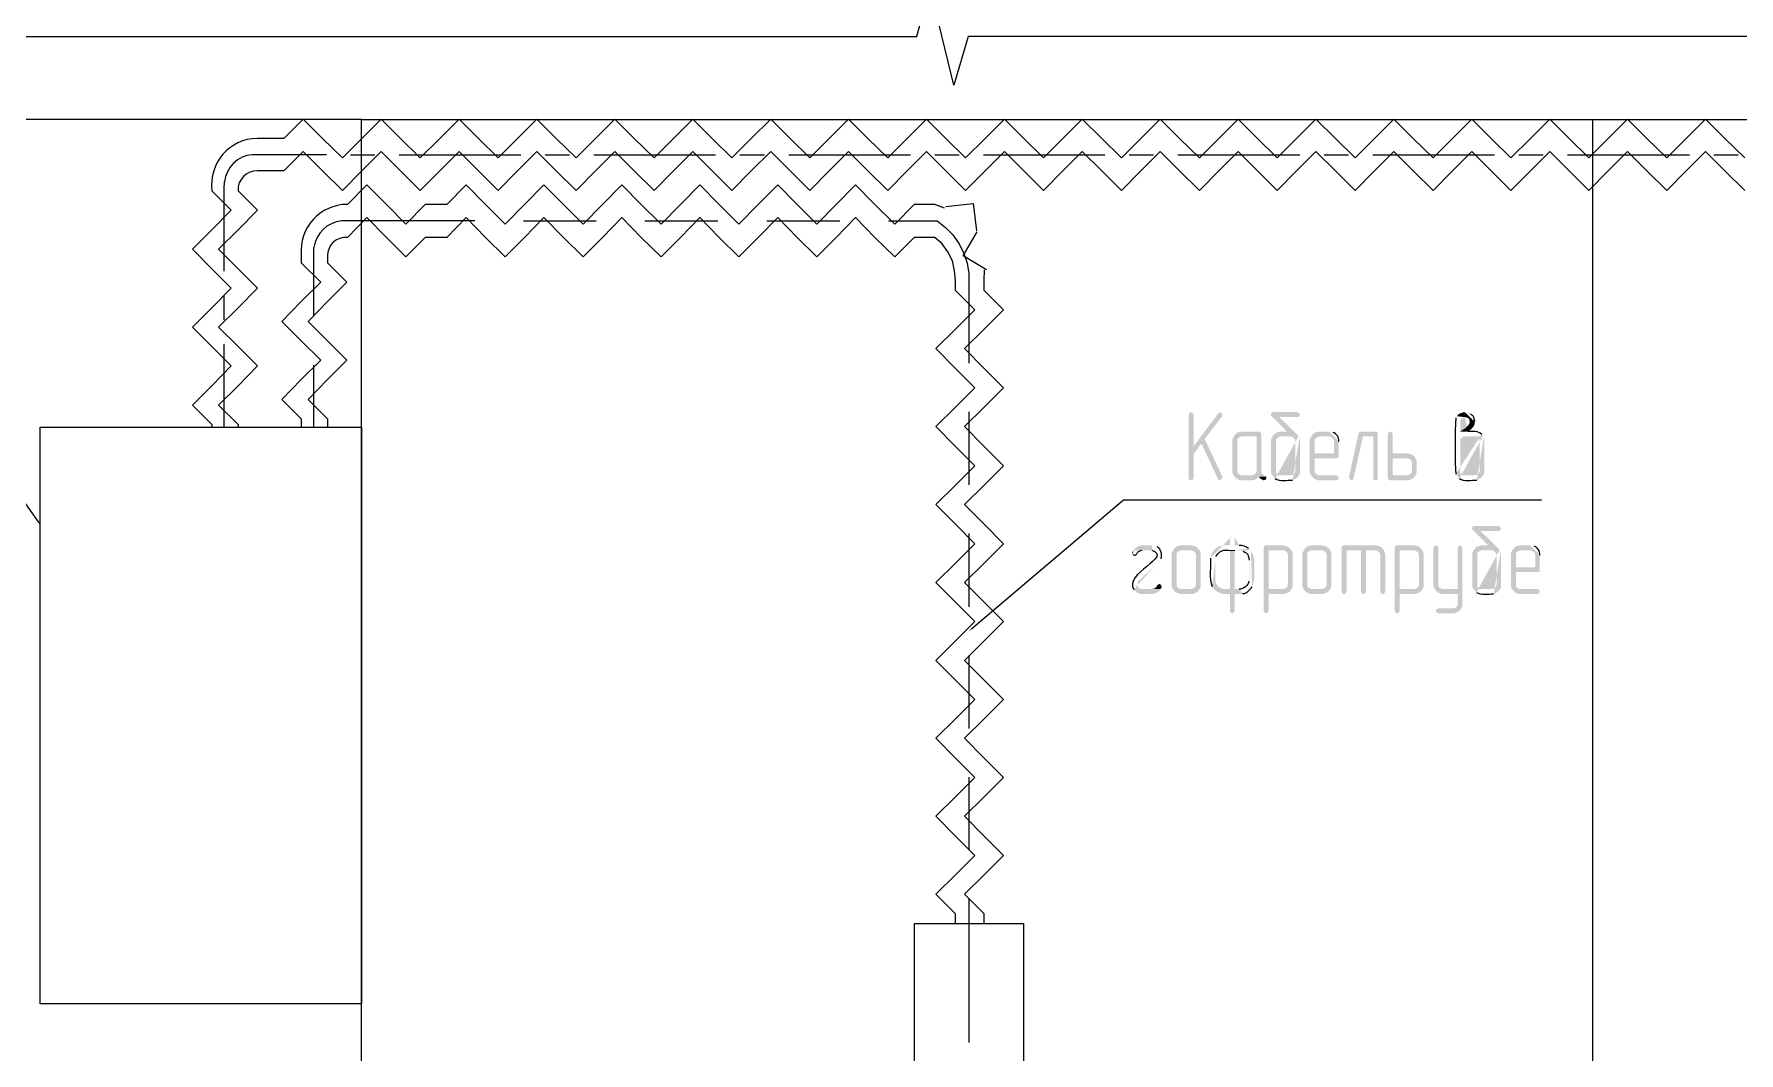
# Model space of a CAD drawing. Header units: millimetres. Extents: x -211 to 10565, y -2293 to 2244.
# Drawn here: x 4902.7 to 4990.3, y -581 to -528.7 of the extents above; entities that cross this region are included whole.
import ezdxf

# ---------------------------------------------------------------- set-up
doc = ezdxf.new("R2010")
doc.units = ezdxf.units.MM
doc.layers.add('PDF _Геометрия', color=7, linetype='Continuous')
doc.layers.add('PDF _Сплошная заливка', color=7, linetype='Continuous')

msp = doc.modelspace()

# ---------------------------------------------------------------- hatches: boundary and pattern name
at = {"layer": 'PDF _Сплошная заливка', "transparency": 33554559}
for points in [[(4962.135, -548.108), (4962.05, -548.15), (4962.008, -548.235), (4962.008, -551.494), (4962.05, -551.578), (4962.135, -551.599), (4962.219, -551.578), (4962.219, -551.557), (4962.261, -551.473), (4962.261, -548.235), (4962.219, -548.15)], [(4963.616, -548.108), (4963.595, -548.108), (4963.531, -548.171), (4962.261, -549.864), (4962.261, -550.266), (4962.664, -549.716), (4962.833, -549.483), (4963.722, -548.32), (4963.743, -548.235), (4963.7, -548.15)], [(4967.594, -548.108), (4966.345, -548.108), (4966.261, -548.15), (4966.218, -548.214), (4966.24, -548.277), (4967.065, -549.103), (4966.726, -549.103), (4966.642, -549.124), (4966.536, -549.145), (4966.451, -549.187), (4966.388, -549.251), (4966.324, -549.335), (4966.24, -549.505), (4966.24, -551.197), (4966.261, -551.282), (4966.324, -551.367), (4966.726, -551.346), (4966.642, -551.324), (4966.557, -551.282), (4966.494, -551.197), (4966.494, -549.505), (4966.557, -549.441), (4966.642, -549.378), (4966.726, -549.356), (4967.234, -549.356), (4967.657, -549.335), (4967.594, -549.272), (4967.594, -549.251), (4967.573, -549.251), (4966.663, -548.362), (4967.615, -548.362), (4967.7, -548.32), (4967.721, -548.235), (4967.679, -548.15)], [(4962.833, -549.483), (4962.664, -549.716), (4963.51, -551.536), (4963.552, -551.578), (4963.616, -551.599), (4963.7, -551.557), (4963.743, -551.473), (4963.743, -551.43)], [(4964.335, -549.335), (4964.251, -549.505), (4964.251, -551.197), (4964.272, -551.282), (4964.335, -551.388), (4964.462, -551.515), (4964.547, -551.557), (4964.631, -551.599), (4965.266, -551.599), (4965.372, -551.578), (4965.457, -551.557), (4965.541, -551.494), (4965.605, -551.43), (4965.986, -551.409), (4965.901, -551.367), (4964.737, -551.346), (4964.653, -551.324), (4964.568, -551.282), (4964.505, -551.197), (4964.505, -549.505), (4964.568, -549.441), (4964.653, -549.378), (4964.737, -549.356), (4965.499, -549.356)], [(4965.605, -549.103), (4964.737, -549.103), (4964.631, -549.124), (4964.547, -549.145), (4964.462, -549.187), (4964.378, -549.272), (4964.335, -549.335), (4965.499, -549.356), (4965.499, -551.092), (4965.478, -551.197), (4965.414, -551.282), (4965.33, -551.324), (4965.245, -551.346), (4964.737, -551.346), (4965.901, -551.367), (4965.859, -551.324), (4965.774, -551.261), (4965.753, -551.197), (4965.732, -551.092), (4965.732, -549.208), (4965.711, -549.145)], [(4968.313, -549.335), (4968.229, -549.505), (4968.229, -551.197), (4968.25, -551.282), (4968.313, -551.388), (4968.44, -551.515), (4968.61, -551.599), (4969.604, -551.599), (4969.689, -551.557), (4969.71, -551.473), (4969.668, -551.388), (4969.583, -551.346), (4968.715, -551.346), (4968.631, -551.324), (4968.546, -551.282), (4968.483, -551.197), (4968.483, -550.478), (4969.625, -550.478), (4969.689, -550.436), (4969.71, -550.351), (4968.483, -550.224), (4968.483, -549.505), (4968.546, -549.441), (4968.631, -549.378), (4968.715, -549.356), (4969.223, -549.356)], [(4971.593, -549.103), (4970.853, -549.103), (4970.789, -549.124), (4970.726, -549.208), (4970.239, -551.451), (4970.239, -551.473), (4970.281, -551.557), (4970.366, -551.599), (4970.429, -551.578), (4970.472, -551.494), (4970.958, -549.356), (4971.487, -549.356), (4971.72, -549.229), (4971.72, -549.208), (4971.699, -549.145)], [(4971.72, -549.229), (4971.487, -549.356), (4971.487, -551.473), (4971.509, -551.578), (4971.593, -551.599), (4971.699, -551.578), (4971.699, -551.557), (4971.72, -551.473)], [(4972.355, -549.103), (4972.27, -549.145), (4972.228, -549.229), (4972.228, -551.494), (4972.27, -551.578), (4972.355, -551.599), (4973.307, -551.599), (4973.413, -551.557), (4973.498, -551.515), (4973.582, -551.451), (4973.625, -551.388), (4972.482, -551.346), (4972.482, -550.478), (4973.223, -550.478), (4973.646, -550.457), (4973.582, -550.372), (4973.498, -550.309), (4973.413, -550.266), (4973.328, -550.245), (4973.223, -550.224), (4972.482, -550.224), (4972.482, -549.229), (4972.44, -549.145)], [(4973.646, -550.457), (4973.223, -550.478), (4973.307, -550.499), (4973.392, -550.541), (4973.455, -550.626), (4973.477, -550.732), (4973.477, -551.092), (4973.455, -551.197), (4973.392, -551.282), (4973.307, -551.324), (4973.223, -551.346), (4972.482, -551.346), (4973.625, -551.388), (4973.688, -551.303), (4973.709, -551.197), (4973.709, -550.626), (4973.688, -550.541)], [(4965.986, -551.409), (4965.605, -551.43), (4965.711, -551.536), (4965.838, -551.599), (4965.88, -551.599), (4965.965, -551.578), (4966.007, -551.473)], [(4977.92, -553.948), (4976.672, -553.948), (4976.587, -553.991), (4976.545, -554.054), (4976.566, -554.118), (4976.608, -554.16), (4977.391, -554.943), (4977.053, -554.943), (4976.968, -554.964), (4976.862, -554.985), (4976.778, -555.027), (4976.714, -555.091), (4976.651, -555.176), (4976.566, -555.345), (4976.566, -557.038), (4976.587, -557.122), (4976.651, -557.207), (4977.053, -557.186), (4976.968, -557.165), (4976.883, -557.122), (4976.82, -557.038), (4976.82, -555.345), (4976.883, -555.281), (4976.968, -555.218), (4977.053, -555.197), (4977.56, -555.197), (4977.984, -555.176), (4977.92, -555.112), (4977.92, -555.091), (4977.899, -555.091), (4976.989, -554.202), (4977.941, -554.202), (4978.026, -554.16), (4978.047, -554.075), (4978.005, -553.991)], [(4961.225, -555.176), (4961.14, -555.345), (4961.14, -557.038), (4961.161, -557.122), (4961.225, -557.228), (4961.627, -557.186), (4961.542, -557.165), (4961.457, -557.122), (4961.394, -557.038), (4961.394, -555.345), (4961.457, -555.281), (4961.542, -555.218), (4961.627, -555.197), (4962.135, -555.197)], [(4962.135, -554.943), (4961.627, -554.943), (4961.521, -554.964), (4961.436, -554.985), (4961.352, -555.027), (4961.267, -555.112), (4961.225, -555.176), (4962.135, -555.197), (4962.219, -555.218), (4962.304, -555.281), (4962.367, -555.345), (4962.388, -555.451), (4962.388, -556.932), (4962.367, -557.038), (4962.304, -557.122), (4962.219, -557.165), (4962.135, -557.186), (4961.627, -557.186), (4961.225, -557.228), (4961.288, -557.292), (4961.352, -557.355), (4961.436, -557.397), (4961.521, -557.44), (4962.219, -557.44), (4962.325, -557.397), (4962.41, -557.355), (4962.494, -557.292), (4962.537, -557.228), (4962.6, -557.143), (4962.621, -557.038), (4962.621, -555.345), (4962.6, -555.26), (4962.558, -555.176), (4962.494, -555.091), (4962.41, -555.027), (4962.325, -554.985), (4962.24, -554.964)], [(4964.378, -555.197), (4964.124, -555.197), (4964.124, -557.186), (4963.87, -557.186), (4964.378, -557.186)], [(4966.853, -554.943), (4965.965, -554.943), (4965.88, -554.985), (4965.859, -555.07), (4965.859, -558.307), (4965.901, -558.392), (4965.986, -558.434), (4966.07, -558.392), (4966.113, -558.307), (4966.113, -557.44), (4966.959, -557.44), (4967.128, -557.355), (4967.213, -557.292), (4967.255, -557.228), (4966.113, -557.186), (4966.113, -555.197), (4966.853, -555.197), (4967.255, -555.176), (4967.192, -555.091), (4967.128, -555.027), (4967.044, -554.985), (4966.959, -554.964)], [(4967.255, -555.176), (4966.853, -555.197), (4966.938, -555.218), (4967.023, -555.281), (4967.086, -555.345), (4967.107, -555.451), (4967.107, -556.932), (4967.086, -557.038), (4967.023, -557.122), (4966.938, -557.165), (4966.853, -557.186), (4966.113, -557.186), (4967.255, -557.228), (4967.319, -557.143), (4967.34, -557.038), (4967.34, -555.345), (4967.319, -555.26)], [(4967.932, -555.176), (4967.848, -555.345), (4967.848, -557.038), (4967.869, -557.122), (4967.932, -557.228), (4968.335, -557.186), (4968.25, -557.165), (4968.165, -557.122), (4968.102, -557.038), (4968.102, -555.345), (4968.165, -555.281), (4968.25, -555.218), (4968.335, -555.197), (4968.842, -555.197)], [(4968.842, -554.943), (4968.335, -554.943), (4968.229, -554.964), (4968.144, -554.985), (4968.059, -555.027), (4967.975, -555.112), (4967.932, -555.176), (4968.842, -555.197), (4968.927, -555.218), (4969.012, -555.281), (4969.075, -555.345), (4969.096, -555.451), (4969.096, -556.932), (4969.075, -557.038), (4969.012, -557.122), (4968.927, -557.165), (4968.842, -557.186), (4968.335, -557.186), (4967.932, -557.228), (4967.996, -557.292), (4968.059, -557.355), (4968.229, -557.44), (4968.927, -557.44), (4969.033, -557.397), (4969.117, -557.355), (4969.202, -557.292), (4969.244, -557.228), (4969.308, -557.143), (4969.329, -557.038), (4969.329, -555.345), (4969.308, -555.26), (4969.266, -555.176), (4969.202, -555.091), (4969.117, -555.027), (4969.033, -554.985), (4968.948, -554.964)], [(4971.593, -554.943), (4969.964, -554.943), (4969.879, -554.985), (4969.858, -555.07), (4969.858, -557.313), (4969.9, -557.419), (4969.985, -557.44), (4970.07, -557.419), (4970.07, -557.397), (4970.112, -557.313), (4970.112, -555.197), (4971.593, -555.197), (4972.016, -555.176), (4971.953, -555.091), (4971.868, -555.027), (4971.784, -554.985), (4971.699, -554.964)], [(4971.107, -555.197), (4970.853, -555.197), (4970.853, -557.313), (4970.895, -557.419), (4970.98, -557.44), (4971.064, -557.419), (4971.064, -557.397), (4971.107, -557.313)], [(4972.016, -555.176), (4971.593, -555.197), (4971.699, -555.218), (4971.826, -555.345), (4971.847, -555.451), (4971.847, -557.313), (4971.889, -557.419), (4971.974, -557.44), (4972.059, -557.419), (4972.059, -557.397), (4972.101, -557.313), (4972.101, -555.451), (4972.08, -555.345), (4972.059, -555.26)], [(4973.582, -554.943), (4972.694, -554.943), (4972.609, -554.985), (4972.588, -555.07), (4972.588, -558.307), (4972.63, -558.392), (4972.715, -558.434), (4972.799, -558.392), (4972.842, -558.307), (4972.842, -557.44), (4973.688, -557.44), (4973.857, -557.355), (4973.942, -557.292), (4973.984, -557.228), (4972.842, -557.186), (4972.842, -555.197), (4973.582, -555.197), (4973.984, -555.176), (4973.921, -555.091), (4973.857, -555.027), (4973.773, -554.985), (4973.688, -554.964)], [(4973.984, -555.176), (4973.582, -555.197), (4973.667, -555.218), (4973.752, -555.281), (4973.815, -555.345), (4973.836, -555.451), (4973.836, -556.932), (4973.815, -557.038), (4973.752, -557.122), (4973.667, -557.165), (4973.582, -557.186), (4972.842, -557.186), (4973.984, -557.228), (4974.048, -557.143), (4974.069, -557.038), (4974.069, -555.345), (4974.048, -555.26)], [(4974.704, -554.943), (4974.619, -554.985), (4974.577, -555.07), (4974.577, -557.038), (4974.598, -557.122), (4974.662, -557.207), (4975.064, -557.186), (4974.979, -557.165), (4974.894, -557.122), (4974.831, -557.038), (4974.831, -555.07), (4974.788, -554.985)], [(4975.931, -554.943), (4975.846, -554.985), (4975.825, -555.07), (4975.825, -557.186), (4975.064, -557.186), (4974.662, -557.207), (4974.725, -557.292), (4974.788, -557.355), (4974.873, -557.397), (4974.979, -557.44), (4975.825, -557.44), (4975.825, -557.926), (4975.804, -558.032), (4975.741, -558.117), (4975.677, -558.159), (4975.571, -558.18), (4974.81, -558.18), (4974.725, -558.223), (4974.704, -558.307), (4974.725, -558.392), (4974.831, -558.434), (4975.677, -558.434), (4975.762, -558.392), (4975.846, -558.35), (4975.931, -558.286), (4975.973, -558.223), (4976.037, -558.138), (4976.058, -558.032), (4976.058, -555.07), (4976.016, -554.985)], [(4978.64, -555.176), (4978.555, -555.345), (4978.555, -557.038), (4978.576, -557.122), (4978.64, -557.228), (4978.703, -557.292), (4978.767, -557.355), (4978.936, -557.44), (4979.93, -557.44), (4980.015, -557.397), (4980.036, -557.313), (4979.994, -557.228), (4979.909, -557.186), (4979.042, -557.186), (4978.957, -557.165), (4978.872, -557.122), (4978.809, -557.038), (4978.809, -556.318), (4979.952, -556.318), (4980.015, -556.276), (4980.036, -556.191), (4978.809, -556.064), (4978.809, -555.345), (4978.872, -555.281), (4978.957, -555.218), (4979.042, -555.197), (4979.55, -555.197)], [(4960.505, -556.932), (4960.442, -556.953), (4960.378, -557.017), (4960.357, -557.08), (4960.272, -557.143), (4960.209, -557.165), (4960.124, -557.186), (4959.616, -557.186), (4960.569, -557.186), (4960.632, -557.059), (4960.59, -556.974)]]:
    msp.add_hatch(color=256, dxfattribs=at).paths.add_polyline_path(points)
h = msp.add_hatch(color=256, dxfattribs=at)
h.paths.add_polyline_path([(4975.783, -548.32), (4975.72, -548.404)], flags=0)
h.paths.add_polyline_path([(4975.72, -551.282), (4975.783, -551.367), (4976.185, -551.346), (4976.1, -551.324), (4976.016, -551.282), (4975.952, -551.197), (4975.952, -549.505), (4976.016, -549.441), (4976.1, -549.378), (4976.185, -549.356), (4976.693, -549.356), (4977.116, -549.335), (4977.053, -549.251)], flags=0)
h.paths.add_polyline_path([(4976.354, -549.103), (4975.952, -549.103), (4975.952, -548.51), (4976.016, -548.425), (4976.1, -548.383), (4976.185, -548.362)], flags=0)
h = msp.add_hatch(color=256, dxfattribs=at)
h.paths.add_polyline_path([(4976.185, -548.108), (4976.122, -548.108), (4976.016, -548.15), (4975.931, -548.171), (4975.846, -548.235), (4975.825, -548.256), (4975.783, -548.32), (4976.185, -548.362), (4976.291, -548.383), (4976.376, -548.425), (4976.418, -548.51), (4976.439, -548.616), (4976.418, -548.7), (4976.376, -548.764), (4976.354, -548.785), (4976.206, -548.933), (4975.952, -549.103), (4976.354, -549.103), (4976.46, -549.018), (4976.524, -548.976), (4976.566, -548.912), (4976.629, -548.849), (4976.672, -548.764), (4976.693, -548.7), (4976.693, -548.595)], flags=0)
h.paths.add_polyline_path([(4976.481, -548.193), (4976.397, -548.15), (4976.291, -548.129)], flags=0)
h = msp.add_hatch(color=256, dxfattribs=at)
h.paths.add_polyline_path([(4967.657, -549.335), (4967.234, -549.356), (4967.319, -549.378), (4967.403, -549.441), (4967.467, -549.505), (4967.488, -549.61), (4967.488, -551.092), (4967.467, -551.197), (4967.403, -551.282), (4967.319, -551.324), (4967.234, -551.346), (4966.726, -551.346), (4966.324, -551.367), (4966.388, -551.451), (4966.451, -551.515)], flags=0)
h.paths.add_polyline_path([(4967.34, -551.599), (4967.509, -551.515), (4967.594, -551.451), (4967.636, -551.388), (4967.7, -551.303), (4967.721, -551.197), (4967.721, -549.526), (4967.7, -549.42)], flags=0)
h = msp.add_hatch(color=256, dxfattribs=at)
h.paths.add_polyline_path([(4969.223, -549.103), (4968.715, -549.103), (4968.61, -549.124), (4968.525, -549.145), (4968.44, -549.187), (4968.356, -549.272), (4968.313, -549.335), (4969.223, -549.356), (4969.308, -549.378), (4969.393, -549.441), (4969.456, -549.505), (4969.477, -549.61), (4969.477, -550.224), (4968.483, -550.224), (4969.71, -550.351), (4969.71, -549.61)], flags=0)
h.paths.add_polyline_path([(4969.414, -549.145), (4969.329, -549.124)], flags=0)
h = msp.add_hatch(color=256, dxfattribs=at)
h.paths.add_polyline_path([(4977.116, -549.335), (4976.693, -549.356), (4976.778, -549.378), (4976.862, -549.441), (4976.926, -549.505), (4976.947, -549.61), (4976.947, -551.092), (4976.926, -551.197), (4976.862, -551.282), (4976.778, -551.324), (4976.693, -551.346), (4976.185, -551.346), (4975.783, -551.367), (4975.846, -551.451), (4975.91, -551.515)], flags=0)
h.paths.add_polyline_path([(4976.799, -551.599), (4976.968, -551.515), (4977.053, -551.451), (4977.095, -551.388), (4977.158, -551.303), (4977.18, -551.197), (4977.18, -549.505), (4977.158, -549.42)], flags=0)
h = msp.add_hatch(color=256, dxfattribs=at)
h.paths.add_polyline_path([(4964.251, -554.456), (4964.166, -554.498), (4964.124, -554.583), (4964.124, -554.943), (4963.785, -554.943), (4963.722, -554.964), (4963.573, -554.985), (4963.51, -555.027), (4963.425, -555.091), (4963.341, -555.154), (4963.214, -555.324), (4963.171, -555.408), (4963.15, -555.493), (4963.129, -555.599)], flags=0)
h.paths.add_polyline_path([(4963.214, -557.059), (4963.341, -557.228), (4964.378, -557.186), (4963.764, -557.186), (4963.679, -557.143), (4963.595, -557.101), (4963.51, -557.038), (4963.468, -556.974), (4963.404, -556.868), (4963.383, -556.784), (4963.383, -555.599), (4963.404, -555.514)], flags=0)
h.paths.add_polyline_path([(4964.378, -555.197), (4964.61, -555.197), (4965.139, -555.154), (4965.076, -555.112)], flags=0)
h.paths.add_polyline_path([(4964.61, -554.943), (4964.378, -554.943), (4964.378, -554.562), (4964.335, -554.477)], flags=0)
h = msp.add_hatch(color=256, dxfattribs=at)
h.paths.add_polyline_path([(4959.172, -555.197), (4959.109, -555.324), (4959.151, -555.408)], flags=0)
h.paths.add_polyline_path([(4959.616, -555.197), (4960.124, -555.197)], flags=0)
h = msp.add_hatch(color=256, dxfattribs=at)
h.paths.add_polyline_path([(4960.124, -554.943), (4959.595, -554.943), (4959.511, -554.964), (4959.405, -555.006), (4959.32, -555.049), (4959.236, -555.112), (4959.172, -555.197), (4960.124, -555.197)], flags=0)
h.paths.add_polyline_path([(4959.193, -557.207), (4959.257, -557.292), (4959.278, -557.292), (4959.341, -557.355), (4959.511, -557.44), (4960.188, -557.44), (4960.272, -557.419), (4960.336, -557.397), (4960.421, -557.355), (4960.442, -557.334), (4960.526, -557.27), (4960.569, -557.186), (4959.616, -557.186), (4959.511, -557.165), (4959.447, -557.122), (4959.384, -557.017), (4959.384, -556.847), (4959.447, -556.763), (4960.463, -555.81), (4960.59, -555.641)], flags=0)
h.paths.add_polyline_path([(4960.399, -555.027), (4960.315, -554.985), (4960.23, -554.964)], flags=0)
h = msp.add_hatch(color=256, dxfattribs=at)
h.paths.add_polyline_path([(4965.139, -555.154), (4964.61, -555.197), (4964.716, -555.197), (4964.801, -555.239)], flags=0)
h.paths.add_polyline_path([(4965.118, -555.705), (4965.118, -556.699), (4965.097, -556.784)], flags=0)
h.paths.add_polyline_path([(4964.61, -557.186), (4964.378, -557.186), (4963.341, -557.228), (4963.404, -557.27), (4963.489, -557.334), (4963.573, -557.376), (4963.679, -557.419), (4963.764, -557.44), (4964.124, -557.44), (4964.124, -558.307), (4964.166, -558.392), (4964.251, -558.434), (4964.335, -558.392), (4964.378, -558.307), (4964.378, -557.44), (4964.695, -557.44), (4964.78, -557.419)], flags=0)
h.paths.add_polyline_path([(4965.266, -557.08), (4965.309, -556.974), (4965.33, -556.89), (4965.351, -556.784), (4965.372, -556.699), (4965.372, -555.705), (4965.33, -555.493), (4965.309, -555.408), (4965.266, -555.324), (4965.203, -555.239)], flags=0)
h = msp.add_hatch(color=256, dxfattribs=at)
h.paths.add_polyline_path([(4977.984, -555.176), (4977.56, -555.197), (4977.645, -555.218), (4977.73, -555.281), (4977.793, -555.345), (4977.814, -555.451), (4977.814, -556.932), (4977.793, -557.038), (4977.73, -557.122), (4977.645, -557.165), (4977.56, -557.186), (4977.053, -557.186), (4976.651, -557.207), (4976.714, -557.292), (4976.778, -557.355)], flags=0)
h.paths.add_polyline_path([(4977.666, -557.44), (4977.836, -557.355), (4977.92, -557.292), (4977.963, -557.228), (4978.026, -557.143), (4978.047, -557.038), (4978.047, -555.366), (4978.026, -555.26)], flags=0)
h = msp.add_hatch(color=256, dxfattribs=at)
h.paths.add_polyline_path([(4979.55, -554.943), (4979.042, -554.943), (4978.936, -554.964), (4978.851, -554.985), (4978.767, -555.027), (4978.682, -555.112), (4978.64, -555.176), (4979.55, -555.197), (4979.634, -555.218), (4979.719, -555.281), (4979.782, -555.345), (4979.803, -555.451), (4979.803, -556.064), (4978.809, -556.064), (4980.036, -556.191), (4980.036, -555.451)], flags=0)
h.paths.add_polyline_path([(4979.74, -554.985), (4979.655, -554.964)], flags=0)

# ---------------------------------------------------------------- linework, layer by layer
at = {"layer": 'PDF _Геометрия', "lineweight": 25}
for points in [[(4811.028, -603.443), (5087.679, -603.443), (5085.182, -602.702), (5090.176, -601.496), (5087.679, -600.797), (5087.679, -528.831), (4950.687, -528.831), (4949.946, -531.328), (4948.74, -526.313), (4948.042, -528.831)], [(5087.679, -603.443), (5087.679, -675.367), (4950.644, -675.367), (4949.946, -677.864), (4948.74, -672.87), (4947.999, -675.367), (4811.028, -675.367), (4811.028, -603.062), (4808.531, -602.321), (4813.525, -601.094), (4811.028, -600.417), (4811.028, -528.831), (4948.063, -528.831)], [(4919.539, -533.084), (4811.24, -533.084)], [(4990.553, -535.052), (4989.537, -534.057), (4988.543, -533.063), (4987.548, -534.057), (4986.554, -535.052), (4985.538, -534.057), (4984.543, -533.063), (4983.549, -534.057), (4982.554, -535.052), (4981.539, -534.057), (4980.544, -533.063), (4979.55, -534.057), (4978.555, -535.052), (4977.539, -534.057), (4976.545, -533.063), (4975.55, -534.057), (4974.556, -535.052), (4973.54, -534.057), (4972.545, -533.063), (4971.551, -534.057), (4970.556, -535.052), (4969.541, -534.057), (4968.546, -533.063), (4967.552, -534.057), (4966.557, -535.052), (4965.541, -534.057), (4964.547, -533.063), (4963.552, -534.057), (4962.558, -535.052), (4961.542, -534.057), (4960.548, -533.063), (4959.553, -534.057), (4958.558, -535.052), (4957.543, -534.057), (4956.548, -533.063), (4955.554, -534.057), (4954.559, -535.052), (4953.543, -534.057), (4952.549, -533.063), (4951.554, -534.057), (4950.56, -535.052), (4949.544, -534.057), (4948.55, -533.063), (4947.555, -534.057), (4946.56, -535.052), (4945.545, -534.057), (4944.55, -533.063), (4943.556, -534.057), (4942.561, -535.052), (4941.545, -534.057), (4940.551, -533.063), (4939.556, -534.057), (4938.562, -535.052), (4937.546, -534.057), (4936.552, -533.063), (4935.557, -534.057), (4934.563, -535.052), (4933.547, -534.057), (4932.552, -533.063), (4931.558, -534.057), (4930.563, -535.052), (4929.547, -534.057), (4928.553, -533.063), (4927.558, -534.057), (4926.564, -535.052), (4925.548, -534.057), (4924.554, -533.063), (4923.559, -534.057), (4922.565, -535.052), (4921.549, -534.057), (4920.554, -533.063), (4919.56, -534.057), (4918.565, -535.052), (4917.55, -534.057), (4916.555, -533.063), (4915.56, -534.057), (4914.206, -534.057)], [(4982.745, -533.084), (5087.679, -533.084)], [(4990.553, -536.724), (4989.537, -535.729), (4988.543, -534.735), (4987.548, -535.729), (4986.554, -536.724), (4985.538, -535.729), (4984.543, -534.735), (4983.549, -535.729), (4982.554, -536.724), (4981.539, -535.729), (4980.544, -534.735), (4979.55, -535.729), (4978.555, -536.724), (4977.539, -535.729), (4976.545, -534.735), (4975.55, -535.729), (4974.556, -536.724), (4973.54, -535.729), (4972.545, -534.735), (4971.551, -535.729), (4970.556, -536.724), (4969.541, -535.729), (4968.546, -534.735), (4967.552, -535.729), (4966.557, -536.724), (4965.541, -535.729), (4964.547, -534.735), (4963.552, -535.729), (4962.558, -536.724), (4961.542, -535.729), (4960.548, -534.735), (4959.553, -535.729), (4958.558, -536.724), (4957.543, -535.729), (4956.548, -534.735), (4955.554, -535.729), (4954.559, -536.724), (4953.543, -535.729), (4952.549, -534.735), (4951.554, -535.729), (4950.56, -536.724), (4949.544, -535.729), (4948.55, -534.735), (4947.555, -535.729), (4946.56, -536.724), (4945.545, -535.729), (4944.55, -534.735), (4943.556, -535.729), (4942.561, -536.724), (4941.545, -535.729), (4940.551, -534.735), (4939.556, -535.729), (4938.562, -536.724), (4937.546, -535.729), (4936.552, -534.735), (4935.557, -535.729), (4934.563, -536.724), (4933.547, -535.729), (4932.552, -534.735), (4931.558, -535.729), (4930.563, -536.724), (4929.547, -535.729), (4928.553, -534.735), (4927.558, -535.729), (4926.564, -536.724), (4925.548, -535.729), (4924.554, -534.735), (4923.559, -535.729), (4922.565, -536.724), (4921.549, -535.729), (4920.554, -534.735), (4919.56, -535.729), (4918.565, -536.724), (4917.55, -535.729), (4916.555, -534.735), (4915.56, -535.729), (4914.206, -535.729)], [(4917.74, -534.904), (4914.27, -534.904), (4913.931, -534.904)], [(4918.988, -534.904), (4920.237, -534.904)], [(4921.485, -534.904), (4927.728, -534.904)], [(4928.976, -534.904), (4930.225, -534.904)], [(4931.473, -534.904), (4937.715, -534.904)], [(4938.964, -534.904), (4940.233, -534.904)], [(4941.482, -534.904), (4947.724, -534.904)], [(4948.973, -534.904), (4950.221, -534.904)], [(4951.47, -534.904), (4957.712, -534.904)], [(4958.96, -534.904), (4960.209, -534.904)], [(4961.457, -534.904), (4967.721, -534.904)], [(4968.969, -534.904), (4970.218, -534.904)], [(4971.466, -534.904), (4977.709, -534.904)], [(4978.957, -534.904), (4980.206, -534.904)], [(4981.454, -534.904), (4987.717, -534.904)], [(4988.966, -534.904), (4990.214, -534.904)], [(4912.492, -540.871), (4912.492, -536.639), (4912.513, -536.279)], [(4911.857, -536.745), (4912.852, -537.739), (4911.857, -538.755), (4910.863, -539.75), (4911.857, -540.744), (4912.852, -541.739), (4911.857, -542.754), (4910.863, -543.749), (4911.857, -544.743), (4912.852, -545.738), (4911.857, -546.754), (4910.863, -547.748), (4911.857, -548.743), (4911.857, -548.87)], [(4913.212, -536.745), (4914.206, -537.739), (4913.212, -538.755), (4912.196, -539.75), (4913.212, -540.744), (4914.206, -541.739), (4913.212, -542.754), (4912.196, -543.749), (4913.212, -544.743), (4914.206, -545.738), (4913.212, -546.754), (4912.196, -547.748), (4913.212, -548.743), (4913.212, -548.87)], [(4950.031, -574.347), (4950.031, -573.86), (4949.036, -572.845), (4950.031, -571.85), (4951.025, -570.855), (4950.031, -569.861), (4949.036, -568.845), (4950.031, -567.851), (4951.025, -566.856), (4950.031, -565.862), (4949.036, -564.846), (4950.031, -563.851), (4951.025, -562.857), (4950.031, -561.862), (4949.036, -560.847), (4950.031, -559.852), (4951.025, -558.857), (4950.031, -557.863), (4949.036, -556.847), (4950.031, -555.853), (4951.025, -554.858), (4950.031, -553.864), (4949.036, -552.848), (4950.031, -551.853), (4951.025, -550.859), (4950.031, -549.864), (4949.036, -548.849), (4950.031, -547.854), (4951.025, -546.86), (4950.031, -545.865), (4949.036, -544.849), (4950.031, -543.855), (4951.025, -542.86), (4950.031, -541.866), (4950.031, -541.358), (4949.988, -540.85), (4949.883, -540.342), (4949.65, -539.877), (4949.354, -539.475), (4948.973, -539.136), (4947.915, -539.136), (4946.92, -540.131), (4945.904, -539.136), (4944.91, -538.12), (4943.915, -539.136), (4942.921, -540.131), (4941.905, -539.136), (4940.911, -538.12), (4939.916, -539.136), (4938.922, -540.131), (4937.906, -539.136), (4936.911, -538.12), (4935.917, -539.136), (4934.922, -540.131), (4933.907, -539.136), (4932.912, -538.12), (4931.917, -539.136), (4930.923, -540.131), (4929.907, -539.136), (4928.913, -538.12), (4927.918, -539.136), (4926.924, -540.131), (4925.908, -539.136), (4924.913, -538.12), (4923.919, -539.136), (4922.818, -539.136), (4921.824, -540.131), (4920.829, -539.136), (4919.814, -538.12), (4918.819, -539.136), (4918.798, -539.136)], [(4949.544, -537.549), (4950.941, -537.401), (4951.11, -538.797)], [(4951.639, -540.808), (4950.433, -540.088), (4951.152, -538.861)], [(4917.803, -540.025), (4917.803, -540.448), (4918.798, -541.442), (4917.803, -542.437), (4916.809, -543.453), (4917.803, -544.447), (4918.798, -545.442), (4917.803, -546.436), (4916.809, -547.452), (4917.803, -548.447), (4917.803, -548.87)], [(4951.512, -574.347), (4951.512, -573.86), (4950.496, -572.845), (4951.512, -571.85), (4952.507, -570.855), (4951.512, -569.861), (4950.496, -568.845), (4951.512, -567.851), (4952.507, -566.856), (4951.512, -565.862), (4950.496, -564.846), (4951.512, -563.851), (4952.507, -562.857), (4951.512, -561.862), (4950.496, -560.847), (4951.512, -559.852), (4952.507, -558.857), (4951.512, -557.863), (4950.496, -556.847), (4951.512, -555.853), (4952.507, -554.858), (4951.512, -553.864), (4950.496, -552.848), (4951.512, -551.853), (4952.507, -550.859), (4951.512, -549.864), (4950.496, -548.849), (4951.512, -547.854), (4952.507, -546.86), (4951.512, -545.865), (4950.496, -544.849), (4951.512, -543.855), (4952.507, -542.86), (4951.512, -541.866), (4951.512, -541.358), (4951.533, -540.808)], [(4912.492, -543.368), (4912.492, -542.12)], [(4902.97, -553.737), (4895.606, -543.305), (4861.898, -543.305)], [(4912.492, -548.87), (4912.492, -544.617)], [(4950.877, -559.217), (4958.664, -552.615), (4980.121, -552.615)], [(4947.936, -610.743), (4947.936, -574.347), (4953.522, -574.347), (4953.522, -610.743)]]:
    msp.add_lwpolyline(points, dxfattribs=at)
for points in [[(4919.539, -603.443), (4919.539, -533.084), (4982.745, -533.084), (4982.745, -603.443)], [(4903.055, -578.473), (4903.055, -548.87), (4919.539, -548.87), (4919.539, -578.473)]]:
    msp.add_lwpolyline(points, close=True, dxfattribs=at)
msp.add_lwpolyline([(4949.481, -537.634), (4948.973, -537.443), (4947.915, -537.443), (4946.92, -538.459), (4945.904, -537.443), (4944.91, -536.449), (4943.915, -537.443), (4942.921, -538.459), (4941.905, -537.443), (4940.911, -536.449), (4939.916, -537.443), (4938.922, -538.459), (4937.906, -537.443), (4936.911, -536.449), (4935.917, -537.443), (4934.922, -538.459), (4933.907, -537.443), (4932.912, -536.449), (4931.917, -537.443), (4930.923, -538.459), (4929.907, -537.443), (4928.913, -536.449), (4927.918, -537.443), (4926.924, -538.459), (4925.908, -537.443), (4924.913, -536.449), (4923.919, -537.443), (4922.818, -537.443), (4921.824, -538.459), (4920.829, -537.443), (4919.814, -536.449), (4918.819, -537.443), (4918.798, -537.443, 0.434465), (4916.449, -540.025), (4916.449, -540.448), (4917.465, -541.442), (4916.449, -542.437), (4915.455, -543.453), (4916.449, -544.447), (4917.465, -545.442), (4916.449, -546.436), (4915.455, -547.452), (4916.449, -548.447), (4916.449, -548.87)], format="xyb", dxfattribs=at)
at = {"layer": 'PDF _Геометрия', "color": 1, "lineweight": 25}
for points in [[(4925.358, -538.29), (4918.883, -538.29), (4918.523, -538.29)], [(4927.855, -538.29), (4931.6, -538.29)], [(4934.097, -538.29), (4937.842, -538.29)], [(4940.36, -538.29), (4944.106, -538.29)], [(4946.603, -538.29), (4949.1, -538.29), (4949.523, -538.628), (4949.904, -539.009), (4950.221, -539.475), (4950.475, -539.961), (4950.644, -540.469), (4950.729, -540.998), (4950.729, -545.59)], [(4917.105, -543.199), (4917.105, -540.025), (4917.105, -539.665)], [(4917.105, -548.87), (4917.105, -545.696)], [(4950.729, -548.087), (4950.729, -551.832)], [(4950.729, -554.329), (4950.729, -558.096)], [(4950.729, -560.593), (4950.729, -564.338)], [(4950.729, -566.835), (4950.729, -570.58)], [(4950.729, -573.077), (4950.729, -580.462)]]:
    msp.add_lwpolyline(points, dxfattribs=at)
at = {"layer": 'PDF _Геометрия', "lineweight": 25}
for points in [[(4914.206, -534.057), (4912.743, -534.074), (4911.721, -535.305), (4911.857, -536.745)], [(4913.931, -534.904), (4913.209, -534.924), (4912.595, -535.581), (4912.513, -536.279)], [(4914.206, -535.729), (4913.64, -535.694), (4913.171, -536.184), (4913.212, -536.745)], [(4918.798, -539.136), (4918.276, -539.117), (4917.832, -539.49), (4917.803, -540.025)], [(4975.72, -548.404), (4975.684, -549.064), (4975.661, -550.765), (4975.72, -551.282)], [(4976.693, -548.595), (4976.637, -548.316), (4976.682, -548.395), (4976.481, -548.193)], [(4969.71, -549.61), (4969.737, -549.41), (4969.601, -549.21), (4969.414, -549.145)], [(4977.053, -549.251), (4976.87, -549.077), (4976.583, -549.09), (4976.354, -549.103)], [(4966.451, -551.515), (4966.679, -551.674), (4967.069, -551.586), (4967.34, -551.599)], [(4975.91, -551.515), (4976.138, -551.674), (4976.528, -551.586), (4976.799, -551.599)], [(4960.124, -555.197), (4961.178, -555.559), (4958.671, -556.371), (4959.193, -557.207)], [(4959.151, -555.408), (4959.394, -555.567), (4959.279, -555.221), (4959.616, -555.197)], [(4960.59, -555.641), (4960.647, -555.423), (4960.619, -555.152), (4960.399, -555.027)], [(4963.129, -555.599), (4963.168, -555.984), (4963.023, -556.652), (4963.214, -557.059)], [(4963.404, -555.514), (4963.7, -555.057), (4963.858, -555.229), (4964.378, -555.197)], [(4965.076, -555.112), (4964.952, -555.013), (4964.775, -554.917), (4964.61, -554.943)], [(4964.801, -555.239), (4965.064, -555.372), (4965.071, -555.434), (4965.118, -555.705)], [(4980.036, -555.451), (4980.064, -555.25), (4979.928, -555.051), (4979.74, -554.985)], [(4965.097, -556.784), (4965.081, -556.995), (4964.813, -557.211), (4964.61, -557.186)], [(4964.78, -557.419), (4965.043, -557.406), (4965.116, -557.231), (4965.266, -557.08)], [(4976.778, -557.355), (4977.006, -557.514), (4977.395, -557.426), (4977.666, -557.44)]]:
    msp.add_open_spline(points, degree=3, dxfattribs=at)
at = {"layer": 'PDF _Геометрия', "color": 1, "lineweight": 25}
msp.add_open_spline([(4918.523, -538.29), (4917.771, -538.395), (4917.213, -538.899), (4917.105, -539.665)], degree=3, dxfattribs=at)
at = {"layer": 'PDF _Сплошная заливка', "lineweight": 25, "transparency": 33554559}
for points in [[(4902.991, -553.716), (4903.055, -553.885), (4902.928, -553.758)], [(4950.898, -559.238), (4950.729, -559.344), (4950.856, -559.196)]]:
    msp.add_solid(points, dxfattribs=at)

doc.saveas('drawing.dxf')
